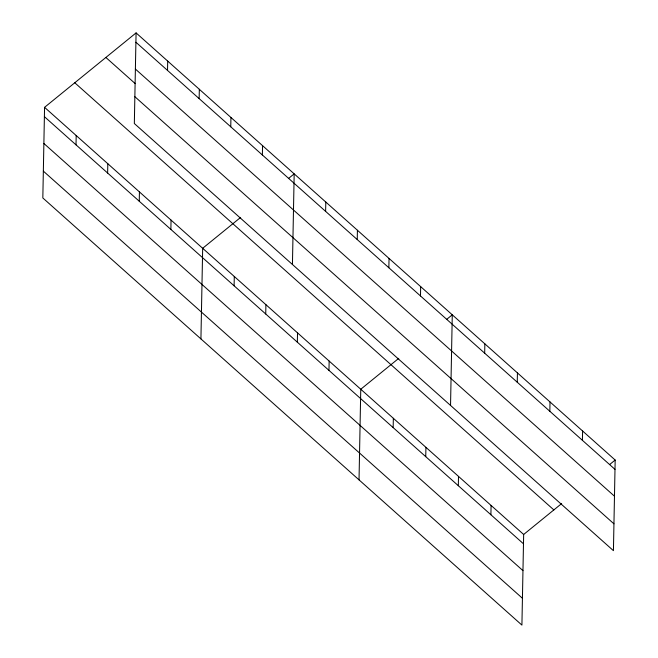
<?xml version="1.0" encoding="UTF-8"?>
<svg xmlns="http://www.w3.org/2000/svg" width="658" height="658" viewBox="0 0 658 658"><rect width="100%" height="100%" fill="white"/><g stroke="black" fill="none" stroke-linecap="round" stroke-linejoin="round"><path stroke-width="0.99" d="M44.571 107.336L42.828 197.959L521.917 625.1L523.661 534.477L44.571 107.336L136.083 32.9L615.172 460.041L613.429 550.664L134.339 123.523L136.083 32.9M76.015 144.85L76.188 135.523M107.632 173.038L107.813 163.719M139.249 201.233L139.43 191.906M167.519 70.414L167.7 61.095M170.874 229.42L171.047 220.101M199.144 98.61L199.325 89.282M200.929 338.911L202.672 248.288L240.647 217.403M230.761 126.797L230.942 117.478M234.108 285.811L234.289 276.483M262.377 154.992L262.558 145.665M265.733 313.998L265.906 304.67M292.44 264.483L294.184 173.86L288.615 178.384M297.35 342.193L297.531 332.866M325.62 211.374L325.8 202.047M328.967 370.38L329.148 361.061M357.245 239.561L357.417 230.242M359.029 479.871L360.765 389.248L398.748 358.355M388.862 267.757L389.043 258.43M393.171 427.618L393.344 418.291M420.478 295.944L420.659 286.625M425.742 456.66L425.923 447.341M450.541 405.435L452.276 314.812L446.716 319.336M458.322 485.711L458.503 476.384M484.675 353.181L484.856 343.863M490.901 514.753L491.082 505.434M517.254 382.232L517.435 372.905M549.833 411.275L550.014 401.956M582.412 440.325L582.593 430.998M523.661 534.477L561.636 503.584M609.604 464.564L615.172 460.041M135.902 42.227L614.991 469.368M135.383 69.049L614.473 496.198M105.88 57.46L135.244 83.64M134.857 96.693L613.947 523.834M74.773 82.768L553.855 509.917M44.39 116.655L523.48 543.804M43.88 143.485L522.962 570.634M43.346 171.129L522.436 598.27"/></g></svg>
